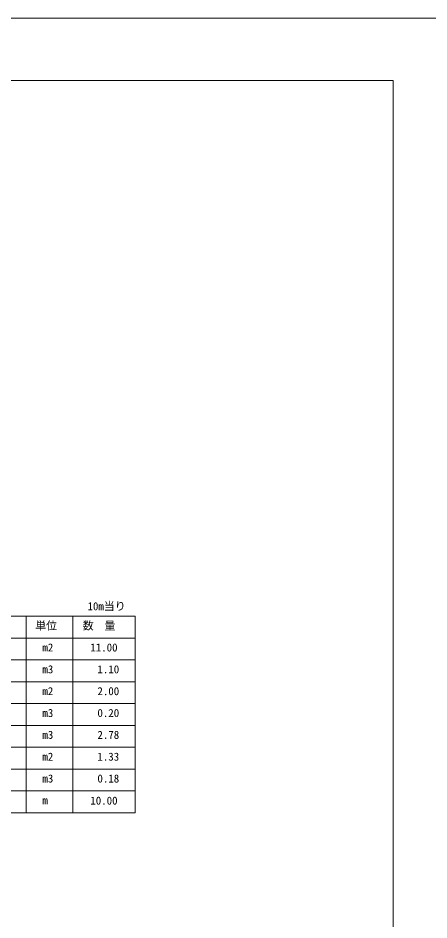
# Model space of a CAD drawing. Units: millimetres, scale not verified. Extents: x -252 to 252048, y 18866 to 78266.
# Drawn here: x 69516 to 82698, y 49356 to 78266 of the extents above; entities that cross this region are included whole.
import ezdxf
from ezdxf.enums import TextEntityAlignment as Align

# ---------------------------------------------------------------- set-up
doc = ezdxf.new("R2010")
doc.units = ezdxf.units.MM
doc.header["$LTSCALE"] = 300
for name, color, linetype, lineweight in [('D-MTR-FRAM', 7, 'Continuous', 18), ('D-TTL(外枠）', 2, 'Continuous', 18), ('DEFPOINTS_3', 7, 'Continuous', 18)]:
    doc.layers.add(name, color=color, linetype=linetype, lineweight=lineweight)
doc.layers.add('D-MTR-TXT', color=1, linetype='Continuous')
doc.styles.add('ＭＳ ゴシック', font='')
doc.styles.get('ＭＳ ゴシック').set_extended_font_data('MS Gothic')

msp = doc.modelspace()

# ---------------------------------------------------------------- linework, layer by layer
at = {"layer": 'D-MTR-FRAM'}
for p, q in [((53772.7, 59093.2), (73272.7, 59093.2)), ((69772.7, 52793.2), (69772.7, 59093.2)), ((71272.7, 52793.2), (71272.7, 59093.2)), ((71272.7, 52793.2), (71272.7, 59093.2)), ((73272.7, 59093.2), (73272.7, 52793.2)), ((53772.7, 58393.2), (73272.7, 58393.2)), ((53772.7, 57693.2), (73272.7, 57693.2)), ((53772.7, 56993.2), (73272.7, 56993.2)), ((53772.7, 56293.2), (73272.7, 56293.2)), ((53772.7, 55593.2), (73272.7, 55593.2)), ((53772.7, 54893.2), (73272.7, 54893.2)), ((53772.7, 54193.2), (73272.7, 54193.2)), ((53772.7, 53493.2), (73272.7, 53493.2)), ((53772.7, 52793.2), (73272.7, 52793.2))]:
    msp.add_line(p, q, dxfattribs=at)
at = {"layer": 'D-TTL(外枠）'}
for p, q in [((2048.2, 76266.3), (81548.2, 76266.3)), ((81548.2, 76266.3), (81548.2, 20866.3))]:
    msp.add_line(p, q, dxfattribs=at)
at = {"layer": 'DEFPOINTS_3'}
msp.add_line((-251.8, 78266.3), (83848.2, 78266.3), dxfattribs=at)

# ---------------------------------------------------------------- texts
at = {"layer": 'D-MTR-TXT', "style": 'ＭＳ ゴシック'}
for s, p in [('10m当り', (71744.8, 59206.6)), ('単位', (70067.8, 58584.6)), ('数\u3000量', (71590.4, 58584.6)), ('m2', (70297.7, 57884.6)), ('11.00', (71835.6, 57884.6)), ('m3', (70297.7, 57184.6)), ('1.10', (72063, 57184.6)), ('m2', (70297.7, 56484.6)), ('2.00', (72063, 56484.6)), ('m3', (70297.7, 55784.6)), ('0.20', (72063, 55784.6)), ('m3', (70297.7, 55084.6)), ('2.78', (72063, 55084.6)), ('m2', (70297.7, 54384.6)), ('1.33', (72063, 54384.6)), ('m3', (70297.7, 53684.6)), ('0.18', (72063, 53684.6)), ('m', (70297.7, 52984.6)), ('10.00', (71835.6, 52975.6))]:
    msp.add_text(s, height=256.6, dxfattribs=at).set_placement(p, align=Align.BOTTOM_LEFT)

doc.saveas('drawing.dxf')
